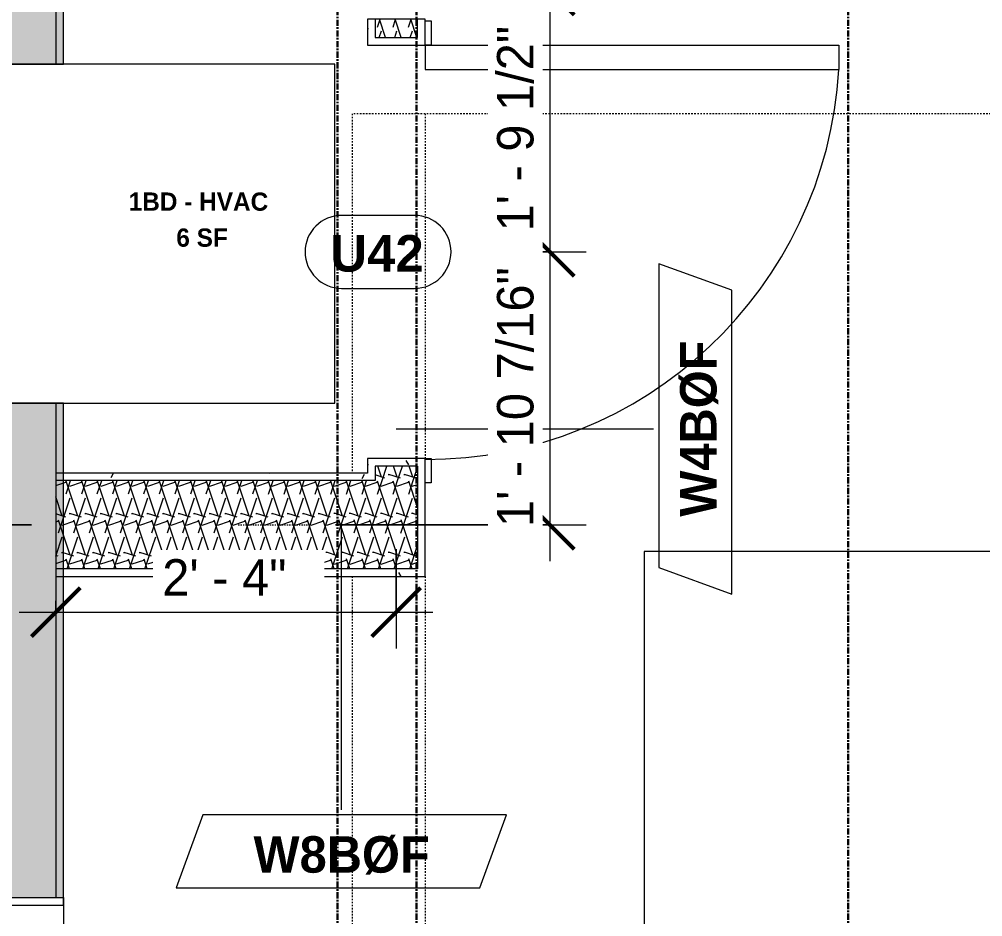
# Model space of a CAD drawing. Header units: inches. Extents: x -4058 to -1781, y 9814 to 12289.
# Drawn here: x -3855.5 to -3776.3, y 10894 to 10967.8 of the extents above; entities that cross this region are included whole.
import ezdxf

# ---------------------------------------------------------------- set-up
doc = ezdxf.new("R2010")
doc.units = ezdxf.units.IN
doc.header["$MEASUREMENT"] = 0
for name, pattern in [('Dash', [0.25, 0.125, -0.125]), ('Dash 3_32_', [0.1875, 0.09375, -0.09375]), ('Grid Line 1_2__2_', [0.875, 0.5, -0.125, 0.125, -0.125])]:
    doc.linetypes.add(name, pattern=pattern)
for name, color, linetype, lineweight in [('0-1', 7, 'Continuous', 5), ('0-2', 7, 'Continuous', 9), ('A-ANNO-DIMS', 211, 'Continuous', 9), ('A-ANNO-DIMS-32', 211, 'Continuous', 9), ('A-AREA-IDEN', 2, 'Continuous', 9), ('A-DETL-1', 90, 'Dash 3_32_', 9), ('A-DETL-GENF-HDLN-1', 7, 'Dash', 9), ('A-DETL-GENF-HDLN-2', 1, 'Continuous', 18), ('A-DOOR-2', 31, 'Continuous', 9), ('A-DOOR-FRAM', 31, 'Continuous', 9), ('A-DOOR-IDEN', 31, 'Continuous', 9), ('A-GENM-1', 7, 'Continuous', 9), ('A-GLAZ', 151, 'Continuous', 18), ('A-GLAZ-1', 7, 'Continuous', 9), ('A-WALL-1', 7, 'Continuous', 9), ('A-WALL-2', 113, 'Continuous', 9), ('A-WALL-IDEN', 211, 'Continuous', 9), ('A-WALL-PATT-1', 9, 'Continuous', 9), ('I-FURN', 30, 'Continuous', 9), ('I-FURN-HDLN', 30, 'Dash', 9), ('I-WALL-3', 2, 'Continuous', 9), ('S-GRID-2', 1, 'Grid Line 1_2__2_', 30)]:
    doc.layers.add(name, color=color, linetype=linetype, lineweight=lineweight)
doc.styles.add('Arial_B', font='arialbd.ttf', dxfattribs={"height": 3})
doc.styles.add('Century Gothic', font='ufonts.com_century-gothic.ttf', dxfattribs={"height": 3})
doc.styles.add('Century Gothic_B', font='GOTHICB.TTF', dxfattribs={"height": 3})
doc.styles.add('Century Gothic_B_1', font='GOTHICB.TTF', dxfattribs={"height": 1.5})
doc.dimstyles.new('THE_DIMENSION_STRING_2', dxfattribs={"dimscale": 12, "dimtxt": 3.132505, "dimasz": 0.333333, "dimexe": 0.25, "dimexo": 0.166667, "dimgap": 0.041667, "dimtad": 1, "dimdec": 4, "dimrnd": 0.0625, "dimzin": 3, "dimdsep": 46, "dimlunit": 4, "dimtxsty": 'Century Gothic', "dimblk1": 'OBLIQUE', "dimblk2": 'OBLIQUE', "dimsah": 1, "dimcen": 0.09, "dimdle": 0.25, "dimazin": 0, "dimtfac": 1, "dimtdec": 4, "dimtix": 1, "dimtmove": 0, "dimatfit": 3, "dimfxl": 1, "dimtvp": 1, "dimtfill": 1, "dimfrac": 2, "dimtolj": 1, "dimtzin": 0, "dimarcsym": 2})
doc.dimstyles.new('THE_DIMENSION_STRING_4', dxfattribs={"dimscale": 12, "dimtxt": 3.132505, "dimasz": 0.333333, "dimexe": 0.25, "dimexo": 0.166667, "dimgap": 0.041667, "dimtad": 1, "dimdec": 4, "dimrnd": 0.0625, "dimzin": 3, "dimdsep": 46, "dimlunit": 4, "dimtxsty": 'Century Gothic', "dimblk1": 'OBLIQUE', "dimblk2": 'OBLIQUE', "dimsah": 1, "dimcen": 0.09, "dimdle": 0.25, "dimazin": 0, "dimtfac": 1, "dimtdec": 4, "dimtix": 1, "dimtmove": 0, "dimatfit": 3, "dimfxl": 1, "dimtvp": 1, "dimtfill": 1, "dimfrac": 2, "dimtolj": 1, "dimtzin": 0, "dimarcsym": 2})
doc.dimstyles.new('THE_DIMENSION_STRING_5', dxfattribs={"dimscale": 12, "dimtxt": 3.132505, "dimasz": 0.333333, "dimexe": 0.25, "dimexo": 0.166667, "dimgap": 0.041667, "dimtad": 1, "dimdec": 4, "dimrnd": 0.0625, "dimzin": 3, "dimdsep": 46, "dimlunit": 4, "dimtxsty": 'Century Gothic', "dimblk1": 'OBLIQUE', "dimblk2": 'OBLIQUE', "dimsah": 1, "dimcen": 0.09, "dimdle": 0.25, "dimazin": 0, "dimtfac": 1, "dimtdec": 4, "dimtix": 1, "dimtmove": 0, "dimatfit": 3, "dimfxl": 1, "dimtvp": 1, "dimtfill": 1, "dimfrac": 2, "dimtolj": 1, "dimtzin": 0, "dimarcsym": 2})
doc.dimstyles.new('THE_DIMENSION_STRING_6', dxfattribs={"dimscale": 12, "dimtxt": 3.132505, "dimasz": 0.333333, "dimexe": 0.25, "dimexo": 0.166667, "dimgap": 0.041667, "dimtad": 1, "dimdec": 4, "dimrnd": 0.0625, "dimzin": 3, "dimdsep": 46, "dimlunit": 4, "dimtxsty": 'Century Gothic', "dimblk1": 'OBLIQUE', "dimblk2": 'OBLIQUE', "dimsah": 1, "dimcen": 0.09, "dimdle": 0.25, "dimazin": 0, "dimtfac": 1, "dimtdec": 4, "dimtix": 1, "dimtmove": 0, "dimatfit": 3, "dimfxl": 1, "dimtvp": 1, "dimtfill": 1, "dimfrac": 2, "dimtolj": 1, "dimtzin": 0, "dimarcsym": 2})
pattern_1 = [(0, (0, 0), (10.24, 2.56), [0.422, -7.258, 0.422, -7.258, -40.96]), (0, (0, 0), (10.24, 2.56), [-15.36, 0.422, -14.938, 0.422, -7.258, -17.92]), (0, (0, 0), (10.24, 2.56), [-38.4, 0.422, -4.698, 0.422, -12.378]), (120, (3.84, 1.28), (-7.33702503, 7.58810013), [0.422, -7.258, 0.422, -7.258, -40.96]), (120, (3.84, 1.28), (-7.33702503, 7.58810013), [-15.36, 0.422, -14.938, 0.422, -7.258, -17.92]), (120, (3.84, 1.28), (-7.33702503, 7.58810013), [-38.4, 0.422, -4.698, 0.422, -12.378]), (240, (5.12, 6.4), (-2.90297497, -10.14810013), [0.422, -7.258, 0.422, -7.258, -40.96]), (240, (5.12, 6.4), (-2.90297497, -10.14810013), [-15.36, 0.422, -14.938, 0.422, -7.258, -17.92]), (240, (5.12, 6.4), (-2.90297497, -10.14810013), [-38.4, 0.422, -4.698, 0.422, -12.378])]
pattern_2 = [(161.57, (0.16, 0.16), (-1.279773737, -0.000426766), [0, -9.107, 1.011, 0]), (18.43, (-0.16, 0.16), (-1.279773737, 0.000426766), [0, -9.107, 1.011, 0]), (108.43, (0.16, 0.16), (0.639452382, -3.199964008), [3.035, -7.083]), (71.57, (-0.16, 0.16), (0.639452382, 3.199964008), [3.035, -7.083])]

# ---------------------------------------------------------------- blocks, each defined once
blk = doc.blocks.new('Window-Double_Hung-Marvin-Essential - ESDH3066 - 3rd floor-3357212-UNITS PLANS - 3RD FLOOR')
at = {"layer": 'A-DETL-GENF-HDLN-1'}
blk.add_line((16.104, -4.217), (-16.504, -4.217), dxfattribs=at)
at = {"layer": 'A-DETL-GENF-HDLN-2'}
for p, q in [((-17.125, 4.187), (-17.75, 4.187)), ((-17.125, -1.156), (-17.125, 4.187)), ((17.125, 4.187), (17.75, 4.187)), ((17.125, 4.187), (17.125, -1.156)), ((-16.719, -1.188), (-17.75, -1.188)), ((-17.75, -4.281), (-17.75, -1.188)), ((-16.719, -3.773), (-16.719, -1.188)), ((-16.563, -1.531), (-15.342, -1.531)), ((-16.563, -1.531), (-16.563, -2.469)), ((-15.342, -1.531), (-15.281, -1.592)), ((15.342, -1.531), (15.281, -1.592)), ((16.562, -1.531), (15.342, -1.531)), ((16.562, -1.531), (16.562, -2.469)), ((16.719, -3.773), (16.719, -1.188)), ((16.719, -1.188), (17.75, -1.188)), ((17.75, -4.281), (17.75, -1.188)), ((-15.281, -1.649), (-15.937, -1.649)), ((-15.937, -1.649), (-15.937, -2.367)), ((-15.937, -2.367), (-15.281, -2.367)), ((-15.843, -1.665), (-15.843, -2.353)), ((-15.54, -1.791), (-15.54, -2.228)), ((-15.281, -1.592), (-15.281, -1.649)), ((-15.281, -2.367), (-15.281, -2.408)), ((15.281, -1.592), (15.281, -1.649)), ((15.281, -1.649), (15.937, -1.649)), ((15.281, -2.367), (15.281, -2.408)), ((15.937, -2.367), (15.281, -2.367)), ((15.54, -1.791), (15.54, -2.228)), ((15.843, -1.665), (15.843, -2.353)), ((15.937, -1.649), (15.937, -2.367)), ((-17.9, -3.188), (-17.9, -3.078)), ((-17.9, -3.078), (-17.75, -3.078)), ((-15.342, -2.469), (-16.563, -2.469)), ((-16.563, -2.75), (-15.342, -2.75)), ((-16.563, -2.75), (-16.563, -3.688)), ((-15.281, -2.867), (-15.937, -2.867)), ((-15.937, -2.867), (-15.937, -3.586)), ((-15.843, -2.883), (-15.843, -3.572)), ((-15.54, -3.01), (-15.54, -3.447)), ((-15.342, -2.469), (-15.281, -2.408)), ((-15.342, -2.75), (-15.281, -2.811)), ((-15.281, -2.811), (-15.281, -2.867)), ((15.342, -2.469), (15.281, -2.408)), ((15.342, -2.75), (15.281, -2.811)), ((15.281, -2.811), (15.281, -2.867)), ((15.281, -2.867), (15.937, -2.867)), ((15.342, -2.469), (16.562, -2.469)), ((16.562, -2.75), (15.342, -2.75)), ((15.54, -3.01), (15.54, -3.447)), ((15.843, -2.883), (15.843, -3.572)), ((15.937, -2.867), (15.937, -3.586)), ((16.562, -2.75), (16.562, -3.688)), ((17.9, -3.078), (17.75, -3.078)), ((17.9, -3.188), (17.9, -3.078)), ((-19.25, -3.233), (-19.25, -3.188)), ((-19.25, -3.188), (-17.9, -3.188)), ((-17.75, -3.233), (-19.25, -3.233)), ((-17.083, -3.873), (-17.162, -4.281)), ((-17.083, -3.873), (-16.194, -3.873)), ((-16.855, -4.248), (-16.855, -3.873)), ((-16.375, -3.773), (-16.719, -3.773)), ((-15.342, -3.688), (-16.563, -3.688)), ((-16.375, -3.873), (-16.375, -3.773)), ((-16.194, -3.873), (-16.194, -3.966)), ((-15.937, -3.586), (-15.281, -3.586)), ((-15.342, -3.688), (-15.281, -3.627)), ((-15.281, -3.586), (-15.281, -3.627)), ((15.281, -3.586), (15.281, -3.627)), ((15.937, -3.586), (15.281, -3.586)), ((15.342, -3.688), (15.281, -3.627)), ((15.342, -3.688), (16.562, -3.688)), ((17.083, -3.873), (16.194, -3.873)), ((16.194, -3.873), (16.194, -3.966)), ((16.375, -3.873), (16.375, -3.773)), ((16.375, -3.773), (16.719, -3.773)), ((16.855, -4.248), (16.855, -3.873)), ((17.083, -3.873), (17.162, -4.281)), ((17.75, -3.233), (19.25, -3.233)), ((19.25, -3.188), (17.9, -3.188)), ((19.25, -3.233), (19.25, -3.188)), ((-17.75, -4.281), (-17.162, -4.281)), ((-16.298, -4.248), (-16.855, -4.248)), ((-16.176, -4.015), (-16.298, -4.015)), ((-16.298, -4.015), (-16.298, -4.248)), ((-16.194, -3.966), (-16.104, -3.966)), ((-16.176, -4.217), (-16.176, -4.015)), ((-16.176, -4.217), (-16.104, -4.217)), ((-16.104, -3.966), (-16.104, -4.217)), ((16.194, -3.966), (16.104, -3.966)), ((16.104, -3.966), (16.104, -4.217)), ((16.176, -4.217), (16.104, -4.217)), ((16.176, -4.217), (16.176, -4.015)), ((16.176, -4.015), (16.298, -4.015)), ((16.298, -4.015), (16.298, -4.248)), ((16.298, -4.248), (16.855, -4.248)), ((17.75, -4.281), (17.162, -4.281))]:
    blk.add_line(p, q, dxfattribs=at)
at = {"layer": 'A-GLAZ'}
for p, q in [((15.843, -1.665), (-15.843, -1.665)), ((15.843, -1.791), (-15.843, -1.791)), ((15.843, -2.228), (-15.843, -2.228)), ((15.843, -2.353), (-15.843, -2.353)), ((15.843, -2.883), (-15.843, -2.883)), ((15.843, -3.01), (-15.843, -3.01)), ((15.843, -3.447), (-15.843, -3.447)), ((15.843, -3.572), (-15.843, -3.572))]:
    blk.add_line(p, q, dxfattribs=at)
at = {"layer": 'A-GLAZ-1'}
for p, q in [((-17.75, 4.187), (17.75, 4.187)), ((-17.75, -1.156), (-17.75, 4.187)), ((17.75, 4.187), (17.75, -1.156)), ((-17.75, -1.188), (17.75, -1.188)), ((-17.75, -4.281), (-17.75, -1.188)), ((17.75, -1.188), (17.75, -4.281)), ((17.75, -4.281), (-17.75, -4.281)), ((17.75, -4.187), (20.398, -4.187)), ((20.398, -4.25), (17.75, -4.25)), ((20.398, -4.187), (20.398, -4.25))]:
    blk.add_line(p, q, dxfattribs=at)
blk = doc.blocks.new('V-Series_EWC4_SPVU_RFA_2015 - 2ND AND 3RD FLOOR-2226480-UNITS PLANS - 3RD FLOOR')
at = {"layer": 'A-GENM-1'}
for p, q in [((-3829.536, 11738.589), (-3858.974, 11738.589)), ((-3858.974, 11738.589), (-3858.974, 11738.152)), ((-3829.536, 11710.714), (-3829.536, 11738.589)), ((-3858.974, 11735.355), (-3858.974, 11738.152)), ((-3858.974, 11738.152), (-3857.974, 11738.152)), ((-3857.974, 11738.152), (-3857.974, 11735.355)), ((-3857.974, 11735.355), (-3858.974, 11735.355)), ((-3858.974, 11735.355), (-3858.974, 11734.855)), ((-3858.974, 11731.871), (-3858.974, 11734.855)), ((-3858.974, 11734.855), (-3857.974, 11734.855)), ((-3857.974, 11734.855), (-3857.974, 11731.871)), ((-3857.974, 11731.871), (-3858.974, 11731.871)), ((-3858.974, 11731.871), (-3858.974, 11731.371)), ((-3858.974, 11728.386), (-3858.974, 11731.371)), ((-3858.974, 11731.371), (-3857.974, 11731.371)), ((-3857.974, 11731.371), (-3857.974, 11728.386)), ((-3857.974, 11728.386), (-3858.974, 11728.386)), ((-3858.974, 11728.386), (-3858.974, 11727.886)), ((-3858.974, 11724.902), (-3858.974, 11727.886)), ((-3858.974, 11727.886), (-3857.974, 11727.886)), ((-3857.974, 11727.886), (-3857.974, 11724.902)), ((-3857.974, 11724.902), (-3858.974, 11724.902)), ((-3858.974, 11724.902), (-3858.974, 11724.402)), ((-3858.974, 11721.418), (-3858.974, 11724.402)), ((-3858.974, 11724.402), (-3857.974, 11724.402)), ((-3857.974, 11724.402), (-3857.974, 11721.418)), ((-3857.974, 11721.418), (-3858.974, 11721.418)), ((-3858.974, 11721.418), (-3858.974, 11720.918)), ((-3858.974, 11717.933), (-3858.974, 11720.918)), ((-3858.974, 11720.918), (-3857.974, 11720.918)), ((-3857.974, 11720.918), (-3857.974, 11717.933)), ((-3857.974, 11717.933), (-3858.974, 11717.933)), ((-3858.974, 11717.933), (-3858.974, 11717.433)), ((-3858.974, 11714.449), (-3858.974, 11717.433)), ((-3858.974, 11717.433), (-3857.974, 11717.433)), ((-3857.974, 11717.433), (-3857.974, 11714.449)), ((-3857.974, 11714.449), (-3858.974, 11714.449)), ((-3858.974, 11714.449), (-3858.974, 11713.949)), ((-3858.974, 11711.152), (-3858.974, 11713.949)), ((-3858.974, 11713.949), (-3857.974, 11713.949)), ((-3857.974, 11713.949), (-3857.974, 11711.152)), ((-3857.974, 11711.152), (-3858.974, 11711.152)), ((-3858.974, 11711.152), (-3858.974, 11710.714)), ((-3858.974, 11710.714), (-3829.536, 11710.714))]:
    blk.add_line(p, q, dxfattribs=at)
blk = doc.blocks.new('CTR - 1st Phase - Shell_rvt-1-UNITS PLANS - 3RD FLOOR')
at = {"layer": 'A-WALL-PATT-1'}
h = blk.add_hatch(dxfattribs=at)
h.set_pattern_fill('FP_5', color=256, style=0, pattern_type=2)
h.set_pattern_definition(pattern_2)
h.paths.add_polyline_path([(-3857.974, 9982.939), (-3852.474, 9982.939), (-3852.474, 10015.238), (-3857.974, 10015.238), (-3857.974, 9995.911)], flags=0)
h.paths.add_polyline_path([(-3852.474, 10050.738), (-3852.474, 10051.241), (-3857.974, 10051.241), (-3857.974, 10050.738), (-3857.192, 10050.738)], flags=0)
h.paths.add_polyline_path([(-3857.224, 10086.741), (-3852.474, 10086.741), (-3852.474, 10132.902), (-3857.974, 10132.902), (-3857.974, 10086.741)], flags=0)
h.paths.add_polyline_path([(-3852.474, 10204.402), (-3852.474, 10284.102), (-3857.974, 10284.102), (-3857.974, 10204.402), (-3855.817, 10204.402)], flags=0)
h.paths.add_polyline_path([(-3857.974, 10319.602), (-3852.474, 10319.602), (-3852.474, 10360.714), (-3857.974, 10360.714), (-3857.974, 10332.637)], flags=0)
h.paths.add_polyline_path([(-3852.474, 10388.589), (-3852.474, 10437.638), (-3857.974, 10437.638), (-3857.974, 10388.589)], flags=0)
h.paths.add_polyline_path([(-3857.192, 10473.138), (-3852.474, 10473.138), (-3852.474, 10473.641), (-3857.974, 10473.641), (-3857.974, 10473.138), (-3857.224, 10473.138)], flags=0)
h.paths.add_polyline_path([(-3857.224, 10509.141), (-3852.474, 10509.141), (-3852.474, 10591.302), (-3857.974, 10591.302), (-3857.974, 10509.141)], flags=0)
h.paths.add_polyline_path([(-3857.224, 10626.802), (-3852.474, 10626.802), (-3852.474, 10632.102), (-3857.974, 10632.102), (-3857.974, 10626.802)], flags=0)
h.paths.add_polyline_path([(-3855.817, 10703.602), (-3852.474, 10703.602), (-3852.474, 10712.252), (-3857.974, 10712.252), (-3857.974, 10703.602), (-3855.849, 10703.602)], flags=0)
h.paths.add_polyline_path([(-3855.131, 10740.127), (-3852.474, 10740.127), (-3852.474, 10783.302), (-3857.974, 10783.302), (-3857.974, 10740.127)], flags=0)
h.paths.add_polyline_path([(-3857.974, 10818.802), (-3852.474, 10818.802), (-3852.474, 10860.102), (-3857.974, 10860.102), (-3857.974, 10819.019)], flags=0)
h.paths.add_polyline_path([(-3857.224, 10895.602), (-3852.474, 10895.602), (-3852.474, 10936.252), (-3857.974, 10936.252), (-3857.974, 10895.602)], flags=0)
h.paths.add_polyline_path([(-3857.974, 10964.127), (-3852.474, 10964.127), (-3852.474, 11011.177), (-3857.974, 11011.177), (-3857.974, 10968.675)], flags=0)
h.paths.add_polyline_path([(-3857.974, 11082.677), (-3852.474, 11082.677), (-3852.474, 11164.777), (-3857.974, 11164.777), (-3857.974, 11090.271)], flags=0)
h.paths.add_polyline_path([(-3857.224, 11200.277), (-3852.474, 11200.277), (-3852.474, 11243.252), (-3857.974, 11243.252), (-3857.974, 11200.277)], flags=0)
h.paths.add_polyline_path([(-3852.474, 11271.127), (-3852.474, 11279.977), (-3857.974, 11279.977), (-3857.974, 11271.127), (-3857.192, 11271.127)], flags=0)
h.paths.add_polyline_path([(-3857.974, 11315.477), (-3852.474, 11315.477), (-3852.474, 11356.777), (-3857.974, 11356.777), (-3857.974, 11342.815)], flags=0)
h.paths.add_polyline_path([(-3852.474, 11392.277), (-3852.474, 11587.177), (-3857.974, 11587.177), (-3857.974, 11392.277), (-3857.192, 11392.277)], flags=0)
h.paths.add_polyline_path([(-3857.974, 11658.677), (-3852.474, 11658.677), (-3852.474, 11710.714), (-3857.974, 11710.714), (-3857.974, 11660.834)], flags=0)
h.paths.add_polyline_path([(-3857.974, 11738.589), (-3852.474, 11738.589), (-3852.474, 11779.177), (-3857.974, 11779.177), (-3857.974, 11754.369)], flags=0)
h.paths.add_polyline_path([(-3857.974, 11814.677), (-3852.474, 11814.677), (-3852.474, 11896.838), (-3857.974, 11896.838)], flags=0)
h.paths.add_polyline_path([(-3857.974, 11932.338), (-3852.474, 11932.338), (-3852.474, 11932.841), (-3857.974, 11932.841)], flags=0)
h.paths.add_polyline_path([(-3852.474, 11968.341), (-3852.474, 12012.038), (-3857.974, 12012.038), (-3857.974, 11968.341), (-3857.192, 11968.341)], flags=0)
h.paths.add_polyline_path([(-3852.474, 12047.538), (-3852.474, 12048.041), (-3857.974, 12048.041), (-3857.974, 12047.538), (-3857.192, 12047.538)], flags=0)
h.paths.add_polyline_path([(-3852.474, 12083.541), (-3852.474, 12110.339), (-3857.974, 12110.339), (-3857.974, 12083.541), (-3857.192, 12083.541)], flags=0)
h = blk.add_hatch(dxfattribs=at)
h.set_pattern_fill('FP_1', color=256, style=0, pattern_type=2)
h.set_pattern_definition(pattern_1)
h.paths.add_polyline_path([(-3851.849, 9988.439), (-3851.849, 10015.238), (-3852.474, 10015.238), (-3852.474, 9988.439)], flags=0)
h.paths.add_polyline_path([(-3852.474, 10050.738), (-3851.849, 10050.738), (-3851.849, 10051.241), (-3852.474, 10051.241)], flags=0)
h.paths.add_polyline_path([(-3852.474, 10086.741), (-3851.849, 10086.741), (-3851.849, 10132.902), (-3852.474, 10132.902), (-3852.474, 10108.153)], flags=0)
h.paths.add_polyline_path([(-3851.849, 10204.402), (-3851.849, 10284.102), (-3852.474, 10284.102), (-3852.474, 10204.402)], flags=0)
h.paths.add_polyline_path([(-3851.849, 10319.602), (-3851.849, 10360.714), (-3852.474, 10360.714), (-3852.474, 10319.602)], flags=0)
h.paths.add_polyline_path([(-3852.474, 10388.589), (-3851.849, 10388.589), (-3851.849, 10437.638), (-3852.474, 10437.638), (-3852.474, 10388.758)], flags=0)
h.paths.add_polyline_path([(-3852.474, 10473.138), (-3851.849, 10473.138), (-3851.849, 10473.641), (-3852.474, 10473.641)], flags=0)
h.paths.add_polyline_path([(-3852.474, 10509.141), (-3851.849, 10509.141), (-3851.849, 10591.302), (-3852.474, 10591.302), (-3852.474, 10519.707)], flags=0)
h.paths.add_polyline_path([(-3851.849, 10626.802), (-3851.849, 10632.102), (-3852.474, 10632.102), (-3852.474, 10626.802)], flags=0)
h.paths.add_polyline_path([(-3852.474, 10703.602), (-3851.849, 10703.602), (-3851.849, 10712.252), (-3852.474, 10712.252), (-3852.474, 10706.777)], flags=0)
h.paths.add_polyline_path([(-3851.849, 10740.127), (-3851.849, 10783.302), (-3852.474, 10783.302), (-3852.474, 10740.127)], flags=0)
h.paths.add_polyline_path([(-3852.474, 10818.802), (-3851.849, 10818.802), (-3851.849, 10860.102), (-3852.474, 10860.102), (-3852.474, 10819.019)], flags=0)
h.paths.add_polyline_path([(-3852.474, 10895.602), (-3851.849, 10895.602), (-3851.849, 10936.252), (-3852.474, 10936.252), (-3852.474, 10931.261)], flags=0)
h.paths.add_polyline_path([(-3852.474, 10964.127), (-3851.849, 10964.127), (-3851.849, 11011.177), (-3852.474, 11011.177), (-3852.474, 10968.675)], flags=0)
h.paths.add_polyline_path([(-3852.474, 11082.677), (-3851.849, 11082.677), (-3851.849, 11164.777), (-3852.474, 11164.777), (-3852.474, 11099.624)], flags=0)
h.paths.add_polyline_path([(-3852.474, 11200.277), (-3851.849, 11200.277), (-3851.849, 11243.252), (-3852.474, 11243.252), (-3852.474, 11230.573)], flags=0)
h.paths.add_polyline_path([(-3852.474, 11271.127), (-3851.849, 11271.127), (-3851.849, 11279.977), (-3852.474, 11279.977)], flags=0)
h.paths.add_polyline_path([(-3852.474, 11315.477), (-3851.849, 11315.477), (-3851.849, 11356.777), (-3852.474, 11356.777), (-3852.474, 11342.815)], flags=0)
h.paths.add_polyline_path([(-3852.474, 11392.277), (-3851.849, 11392.277), (-3851.849, 11587.177), (-3852.474, 11587.177), (-3852.474, 11417.643)], flags=0)
h.paths.add_polyline_path([(-3851.849, 11658.677), (-3851.849, 11710.714), (-3852.474, 11710.714), (-3852.474, 11658.677)], flags=0)
h.paths.add_polyline_path([(-3851.849, 11738.589), (-3851.849, 11779.177), (-3852.474, 11779.177), (-3852.474, 11738.589)], flags=0)
h.paths.add_polyline_path([(-3852.474, 11814.677), (-3851.849, 11814.677), (-3851.849, 11896.838), (-3852.474, 11896.838)], flags=0)
h.paths.add_polyline_path([(-3851.849, 11932.338), (-3851.849, 11932.841), (-3852.474, 11932.841), (-3852.474, 11932.338)], flags=0)
h.paths.add_polyline_path([(-3851.849, 11968.341), (-3851.849, 12012.038), (-3852.474, 12012.038), (-3852.474, 11968.341)], flags=0)
h.paths.add_polyline_path([(-3852.474, 12047.538), (-3851.849, 12047.538), (-3851.849, 12048.041), (-3852.474, 12048.041)], flags=0)
h.paths.add_polyline_path([(-3851.849, 12083.541), (-3851.849, 12109.714), (-3852.474, 12109.714), (-3852.474, 12083.541)], flags=0)
at = {"layer": 'A-WALL-1'}
for p, q in [((-3852.474, 11011.177), (-3852.474, 10964.127)), ((-3851.849, 10964.127), (-3851.849, 11011.177)), ((-3858.474, 10964.127), (-3851.849, 10964.127)), ((-3851.849, 10936.252), (-3858.474, 10936.252)), ((-3852.474, 10936.252), (-3852.474, 10895.602)), ((-3851.849, 10895.602), (-3851.849, 10936.252))]:
    blk.add_line(p, q, dxfattribs=at)
at = {"layer": '0-2'}
blk.add_blockref('V-Series_EWC4_SPVU_RFA_2015 - 2ND AND 3RD FLOOR-2226480-UNITS PLANS - 3RD FLOOR', (0, -774.463), dxfattribs=at)
at = {"layer": '0-2', "rotation": 269.9999999999999}
blk.add_blockref('Window-Double_Hung-Marvin-Essential - ESDH3066 - 3rd floor-3357212-UNITS PLANS - 3RD FLOOR', (-3856.036, 10877.852), dxfattribs=at)
blk = doc.blocks.new('CTR - 1st Phase - Structure_rvt-1-UNITS PLANS - 3RD FLOOR')
at = {"layer": 'S-GRID-2'}
for p, q in [((-3829.324, 9814.027), (-3829.324, 12247.501)), ((-3822.824, 9814.027), (-3822.824, 12247.501)), ((-3787.324, 9814.027), (-3787.324, 12247.501))]:
    blk.add_line(p, q, dxfattribs=at)
blk = doc.blocks.new('Bed-Standard - King 78_ x 80_-V43-UNITS PLANS - 3RD FLOOR')
at = {"layer": 'I-FURN'}
for p, q in [((49.689, -41.795), (49.689, 38.205)), ((-28.311, -41.795), (49.689, -41.795))]:
    blk.add_line(p, q, dxfattribs=at)
at = {"layer": 'I-FURN-HDLN'}
for p, q in [((67.689, -39.752), (67.689, 38.205)), ((73.689, -39.752), (73.689, 38.205)), ((73.689, -77.795), (73.689, -48.252)), ((67.689, -77.795), (67.689, -49.44)), ((-64.311, -77.795), (73.689, -77.795))]:
    blk.add_line(p, q, dxfattribs=at)
blk = doc.blocks.new('SWING - SINGLE - FLUSH - SWING - 34_ x 80_ - WITH ACOUSTICAL SEAL-3983856-UNITS PLANS - 3RD FLOOR')
at = {"layer": 'A-DOOR-2'}
for p, q in [((15, -2.375), (15, -36.383)), ((17, -2.375), (15, -2.375)), ((17, -2.375), (17, -36.383)), ((17, -36.383), (15, -36.383))]:
    blk.add_line(p, q, dxfattribs=at)
blk.add_arc((17, -2.375), 34.067, 180, 266.63431, dxfattribs=at)
at = {"layer": 'A-DOOR-FRAM'}
for p, q in [((-19, -2.375), (-17, -2.375)), ((-19, -2.875), (-19, -2.375)), ((-17, -2.375), (-17, -2.875)), ((17, -2.375), (19, -2.375)), ((17, -2.875), (17, -2.375)), ((19, -2.375), (19, -2.875)), ((-17, -2.875), (-19, -2.875)), ((19, -2.875), (17, -2.875))]:
    blk.add_line(p, q, dxfattribs=at)
blk = doc.blocks.new('DIMBLOCK346-UNITS PLANS - 3RD FLOOR')
at = {"layer": 'A-ANNO-DIMS-32'}
for p, q in [((-3824.474, 10924.252), (-3824.474, 10916.074)), ((-3824.474, 10919.074), (-3824.474, 10924.252)), ((-3852.474, 10920.002), (-3852.474, 10916.074)), ((-3852.474, 10919.074), (-3852.474, 10920.002)), ((-3855.474, 10919.074), (-3821.474, 10919.074))]:
    blk.add_line(p, q, dxfattribs=at)
at = {"layer": 'A-ANNO-DIMS-32', "lineweight": 50}
for p, q in [((-3852.474, 10919.074), (-3850.474, 10921.074)), ((-3824.474, 10919.074), (-3822.474, 10921.074)), ((-3852.474, 10919.074), (-3854.474, 10917.074)), ((-3824.474, 10919.074), (-3826.474, 10917.074))]:
    blk.add_line(p, q, dxfattribs=at)
at = {"layer": 'A-ANNO-DIMS-32', "color": 0, "insert": (-3843.719, 10923.419), "char_height": 3, "width": 12.58969, "attachment_point": 1, "line_spacing_factor": 0.984502, "style": 'Century Gothic', "bg_fill": 3, "box_fill_scale": 1.25, "bg_fill_color": 256, "bg_fill_true_color": 13158600, "bg_fill_transparency": 0}
blk.add_mtext('2\' - 4"', dxfattribs=at)
blk = doc.blocks.new('_Oblique')
at = {"color": 0, "linetype": 'ByBlock', "lineweight": -2}
blk.add_line((-0.5, -0.5), (0.5, 0.5), dxfattribs=at)
blk = doc.blocks.new('Wall Tag - Arch Wall-3956453-UNITS PLANS - 3RD FLOOR')
at = {"layer": 'A-WALL-IDEN'}
for p, q in [((-0.3561, 0.0937), (-0.4244, -0.0937)), ((0.4244, 0.0937), (-0.3561, 0.0937)), ((0.3561, -0.0937), (0.4244, 0.0937)), ((-0.4244, -0.0937), (0.3561, -0.0937))]:
    blk.add_line(p, q, dxfattribs=at)
blk = doc.blocks.new('Door Tag - Type Mark-2601225-UNITS PLANS - 3RD FLOOR')
at = {"layer": 'A-DOOR-IDEN'}
for p, q in [((0.09375, 0.09375), (-0.09375, 0.09375)), ((-0.09375, -0.09375), (0.09375, -0.09375))]:
    blk.add_line(p, q, dxfattribs=at)
for centre, start, end in [((-0.09375, 0), 90, 270), ((0.09375, 0), 270, 90)]:
    blk.add_arc(centre, 0.09375, start, end, dxfattribs=at)
blk = doc.blocks.new('DIMBLOCK859-UNITS PLANS - 3RD FLOOR')
at = {"layer": 'A-ANNO-DIMS-32'}
for p, q in [((-3811.852, 10973.189), (-3811.852, 10948.689)), ((-3817.474, 10970.189), (-3808.852, 10970.189)), ((-3811.852, 10970.189), (-3817.474, 10970.189)), ((-3813.474, 10948.689), (-3808.852, 10948.689)), ((-3811.852, 10948.689), (-3813.474, 10948.689))]:
    blk.add_line(p, q, dxfattribs=at)
at = {"layer": 'A-ANNO-DIMS-32', "lineweight": 50}
for p, q in [((-3811.852, 10970.189), (-3813.852, 10972.189)), ((-3811.852, 10970.189), (-3809.852, 10968.189)), ((-3811.852, 10948.689), (-3813.852, 10950.689)), ((-3811.852, 10948.689), (-3809.852, 10946.689))]:
    blk.add_line(p, q, dxfattribs=at)
at = {"layer": 'A-ANNO-DIMS-32', "color": 0, "insert": (-3816.197, 10950.365), "char_height": 3, "width": 21.77837, "attachment_point": 1, "rotation": 90, "line_spacing_factor": 0.984502, "style": 'Century Gothic', "bg_fill": 3, "box_fill_scale": 1.25, "bg_fill_color": 256, "bg_fill_true_color": 13158600, "bg_fill_transparency": 0}
blk.add_mtext('1\' - 9 1/2"', dxfattribs=at)
blk = doc.blocks.new('DIMBLOCK860-UNITS PLANS - 3RD FLOOR')
at = {"layer": 'A-ANNO-DIMS-32', "lineweight": 50}
for p, q in [((-3811.852, 10948.689), (-3813.852, 10950.689)), ((-3811.852, 10948.689), (-3809.852, 10946.689)), ((-3811.852, 10926.252), (-3813.852, 10928.252)), ((-3811.852, 10926.252), (-3809.852, 10924.252))]:
    blk.add_line(p, q, dxfattribs=at)
at = {"layer": 'A-ANNO-DIMS-32'}
for p, q in [((-3813.474, 10948.689), (-3808.852, 10948.689)), ((-3811.852, 10948.689), (-3813.474, 10948.689)), ((-3811.852, 10948.689), (-3811.852, 10923.252)), ((-3829.474, 10926.252), (-3808.852, 10926.252)), ((-3811.852, 10926.252), (-3829.474, 10926.252))]:
    blk.add_line(p, q, dxfattribs=at)
at = {"layer": 'A-ANNO-DIMS-32', "color": 0, "insert": (-3816.197, 10926.059), "char_height": 3, "width": 27.38704, "attachment_point": 1, "rotation": 90, "line_spacing_factor": 0.984502, "style": 'Century Gothic', "bg_fill": 3, "box_fill_scale": 1.25, "bg_fill_color": 256, "bg_fill_true_color": 13158600, "bg_fill_transparency": 0}
blk.add_mtext('1\' - 10 7/16"', dxfattribs=at)
blk = doc.blocks.new('DIMBLOCK1272-UNITS PLANS - 3RD FLOOR')
at = {"layer": 'A-ANNO-DIMS-32', "lineweight": 50}
for p, q in [((-3915.757, 11124.002), (-3917.757, 11126.002)), ((-3915.757, 11124.002), (-3913.757, 11122.002)), ((-3915.757, 10841.502), (-3917.757, 10843.502)), ((-3915.757, 10841.502), (-3913.757, 10839.502))]:
    blk.add_line(p, q, dxfattribs=at)
at = {"layer": 'A-ANNO-DIMS-32'}
for p, q in [((-3854.474, 11124.002), (-3918.757, 11124.002)), ((-3915.757, 10841.502), (-3915.757, 11124.002)), ((-3915.757, 11124.002), (-3854.474, 11124.002)), ((-3854.474, 10841.502), (-3918.757, 10841.502)), ((-3915.757, 10841.502), (-3854.474, 10841.502))]:
    blk.add_line(p, q, dxfattribs=at)
at = {"layer": 'A-ANNO-DIMS-32', "color": 0, "insert": (-3920.102, 10972.509), "char_height": 3, "width": 24.5827, "attachment_point": 1, "rotation": 90, "line_spacing_factor": 0.984502, "style": 'Century Gothic', "bg_fill": 3, "box_fill_scale": 1.25, "bg_fill_color": 256, "bg_fill_true_color": 13158600, "bg_fill_transparency": 0}
blk.add_mtext('23\' - 6 1/2"', dxfattribs=at)
blk = doc.blocks.new('DIMBLOCK1326-UNITS PLANS - 3RD FLOOR')
at = {"layer": 'A-ANNO-DIMS-32'}
for p, q in [((-3870.833, 10975.252), (-3870.833, 10923.252)), ((-3849.474, 10972.252), (-3873.833, 10972.252)), ((-3870.833, 10972.252), (-3849.474, 10972.252)), ((-3854.474, 10926.252), (-3873.833, 10926.252)), ((-3870.833, 10926.252), (-3854.474, 10926.252))]:
    blk.add_line(p, q, dxfattribs=at)
at = {"layer": 'A-ANNO-DIMS-32', "lineweight": 50}
for p, q in [((-3870.833, 10972.252), (-3872.833, 10974.252)), ((-3870.833, 10972.252), (-3868.833, 10970.252)), ((-3870.833, 10926.252), (-3872.833, 10928.252)), ((-3870.833, 10926.252), (-3868.833, 10924.252))]:
    blk.add_line(p, q, dxfattribs=at)
at = {"layer": 'A-ANNO-DIMS-32', "color": 0, "insert": (-3875.178, 10942.838), "char_height": 3, "width": 15.39402, "attachment_point": 1, "rotation": 90, "line_spacing_factor": 0.984502, "style": 'Century Gothic', "bg_fill": 3, "box_fill_scale": 1.25, "bg_fill_color": 256, "bg_fill_true_color": 13158600, "bg_fill_transparency": 0}
blk.add_mtext('3\' - 10"', dxfattribs=at)

msp = doc.modelspace()

# ---------------------------------------------------------------- hatches: boundary and pattern name
at = {"layer": 'A-WALL-PATT-1'}
h = msp.add_hatch(dxfattribs=at)
h.set_pattern_fill('FP_1', color=256, style=0, pattern_type=2)
h.set_pattern_definition(pattern_1)
h.paths.add_polyline_path([(-3826.22374, 10930.5019), (-3826.22374, 10931.0644), (-3824.47374, 10931.0644), (-3824.47374, 10931.6894), (-3826.84874, 10931.6894), (-3826.84874, 10930.5019)], flags=0)
h.paths.add_polyline_path([(-3826.84874, 10965.6894), (-3824.47374, 10965.6894), (-3824.47374, 10966.3144), (-3826.22374, 10966.3144), (-3826.22374, 10967.8144), (-3826.84874, 10967.8144)], flags=0)
h = msp.add_hatch(dxfattribs=at)
h.set_pattern_fill('FP_5', color=256, style=0, pattern_type=2)
h.set_pattern_definition(pattern_2)
h.paths.add_polyline_path([(-3822.72374, 10929.8769), (-3822.72374, 10931.0644), (-3826.22374, 10931.0644), (-3826.22374, 10929.8769)], flags=0)
h.paths.add_polyline_path([(-3826.22374, 10966.3144), (-3822.72374, 10966.3144), (-3822.72374, 10967.8144), (-3826.22374, 10967.8144)], flags=0)
h = msp.add_hatch(dxfattribs=at)
h.set_pattern_fill('FP_1', color=256, style=0, pattern_type=2)
h.set_pattern_definition(pattern_1)
h.paths.add_polyline_path([(-3822.09874, 10922.6269), (-3822.09874, 10931.6894), (-3824.47374, 10931.6894), (-3824.47374, 10931.0644), (-3822.72374, 10931.0644), (-3822.72374, 10922.6269)], flags=0)
h.paths.add_polyline_path([(-3824.47374, 10965.6894), (-3822.09874, 10965.6894), (-3822.09874, 10967.8144), (-3822.72374, 10967.8144), (-3822.72374, 10966.3144), (-3824.47374, 10966.3144)], flags=0)
h = msp.add_hatch(dxfattribs=at)
h.set_pattern_fill('FP_1', color=256, style=0, pattern_type=2)
h.set_pattern_definition(pattern_1)
h.paths.add_polyline_path([(-3852.47374, 10929.8769), (-3826.22374, 10929.8769), (-3826.22374, 10930.5019), (-3852.47374, 10930.5019)], flags=0)
h = msp.add_hatch(dxfattribs=at)
h.set_pattern_fill('FP_5', color=256, style=0, pattern_type=2)
h.set_pattern_definition(pattern_2)
h.paths.add_polyline_path([(-3852.47374, 10922.6269), (-3822.72374, 10922.6269), (-3822.72374, 10929.8769), (-3852.47374, 10929.8769)], flags=0)
h = msp.add_hatch(dxfattribs=at)
h.set_pattern_fill('FP_1', color=256, style=0, pattern_type=2)
h.set_pattern_definition(pattern_1)
h.paths.add_polyline_path([(-3852.47374, 10922.0019), (-3822.09874, 10922.0019), (-3822.09874, 10922.6269), (-3852.47374, 10922.6269)], flags=0)

# ---------------------------------------------------------------- linework, layer by layer
at = {"layer": 'A-DETL-1'}
for p, q in [((-3815.47374, 10948.6894), (-3814.47374, 10948.6894)), ((-3837.47374, 10926.2519), (-3831.47374, 10926.2519))]:
    msp.add_line(p, q, dxfattribs=at)
at = {"layer": 'A-WALL-2'}
for p, q in [((-3822.09874, 10967.8144), (-3826.84874, 10967.8144)), ((-3826.84874, 10967.8144), (-3826.84874, 10965.6894)), ((-3826.22374, 10967.8144), (-3826.22374, 10966.3144)), ((-3822.72374, 10966.3144), (-3822.72374, 10967.8144)), ((-3822.09874, 10965.6894), (-3822.09874, 10967.8144)), ((-3826.22374, 10966.3144), (-3822.72374, 10966.3144)), ((-3826.84874, 10965.6894), (-3822.09874, 10965.6894)), ((-3822.09874, 10931.6894), (-3826.84874, 10931.6894)), ((-3826.84874, 10931.6894), (-3826.84874, 10930.5019)), ((-3822.72374, 10931.0644), (-3826.22374, 10931.0644)), ((-3826.22374, 10931.0644), (-3826.22374, 10929.8769)), ((-3822.72374, 10931.0644), (-3822.72374, 10922.6269)), ((-3822.09874, 10930.5019), (-3822.09874, 10931.6894)), ((-3826.22374, 10929.8769), (-3852.47374, 10929.8769)), ((-3822.72374, 10922.6269), (-3852.47374, 10922.6269))]:
    msp.add_line(p, q, dxfattribs=at)
at = {"layer": 'A-WALL-IDEN'}
msp.add_line((-3824.47374, 10934.13075), (-3803.31689, 10934.13075), dxfattribs=at)
at = {"layer": 'I-WALL-3'}
for p, q in [((-3826.84874, 10930.5019), (-3852.47374, 10930.5019)), ((-3852.47374, 10930.5019), (-3852.47374, 10922.0019)), ((-3822.09874, 10922.0019), (-3822.09874, 10930.5019)), ((-3852.47374, 10922.0019), (-3822.09874, 10922.0019))]:
    msp.add_line(p, q, dxfattribs=at)

# ---------------------------------------------------------------- block references
at = {"layer": '0-1'}
for name in ['CTR - 1st Phase - Shell_rvt-1-UNITS PLANS - 3RD FLOOR', 'CTR - 1st Phase - Structure_rvt-1-UNITS PLANS - 3RD FLOOR']:
    msp.add_blockref(name, (0, 0), dxfattribs=at)
at = {"layer": 'A-DOOR-2', "rotation": 90.00000000000851}
msp.add_blockref('SWING - SINGLE - FLUSH - SWING - 34_ x 80_ - WITH ACOUSTICAL SEAL-3983856-UNITS PLANS - 3RD FLOOR', (-3824.47374, 10948.6894), dxfattribs=at)
at = {"layer": 'A-DOOR-IDEN', "xscale": 31.99999999999999, "yscale": 31.99999999999999, "zscale": 31.99999999999999}
msp.add_blockref('Door Tag - Type Mark-2601225-UNITS PLANS - 3RD FLOOR', (-3825.97374, 10948.6894), dxfattribs=at)
at = {"layer": 'A-WALL-IDEN', "xscale": 31.99999999999999, "yscale": 31.99999999999999, "zscale": 31.99999999999999, "rotation": 89.99999999999991}
msp.add_blockref('Wall Tag - Arch Wall-3956453-UNITS PLANS - 3RD FLOOR', (-3799.89888, 10934.13075), dxfattribs=at)
at = {"layer": 'A-WALL-IDEN', "xscale": 31.99999999999999, "yscale": 31.99999999999999, "zscale": 31.99999999999999}
msp.add_blockref('Wall Tag - Arch Wall-3956453-UNITS PLANS - 3RD FLOOR', (-3828.99755, 10899.39297), dxfattribs=at)
at = {"layer": 'I-FURN', "rotation": 180}
msp.add_blockref('Bed-Standard - King 78_ x 80_-V43-UNITS PLANS - 3RD FLOOR', (-3754.41021, 10882.24966), dxfattribs=at)

# ---------------------------------------------------------------- texts
at = {"layer": 'A-AREA-IDEN', "char_height": 1.5, "attachment_point": 1, "style": 'Century Gothic_B_1'}
for s, insert, width in [('1BD - HVAC', (-3846.48222, 10953.57174), 13.938), ('6 SF', (-3842.56411, 10950.61004), 4.444)]:
    msp.add_mtext(s, dxfattribs=dict(at, insert=insert, width=width))
at = {"layer": 'A-DOOR-IDEN', "insert": (-3829.90562, 10950.06925), "char_height": 3, "width": 9.393, "attachment_point": 1, "style": 'Arial_B'}
msp.add_mtext('U42', dxfattribs=at)
at = {"layer": 'A-WALL-IDEN', "insert": (-3801.14641, 10926.91483), "char_height": 3, "width": 17.372, "attachment_point": 1, "rotation": 90, "style": 'Century Gothic_B'}
msp.add_mtext('W4BØF', dxfattribs=at)
at = {"layer": 'A-WALL-IDEN', "insert": (-3836.21347, 10900.6405), "char_height": 3, "width": 17.372, "attachment_point": 1, "style": 'Century Gothic_B'}
msp.add_mtext('W8BØF', dxfattribs=at)

# ---------------------------------------------------------------- next in the draw order: dimensions: what is measured, and where the dimension line sits
at = {"layer": 'A-ANNO-DIMS'}
for base, p1, p2, angle, dimstyle, override, picture, middle in [((-3811.85199, 10948.6894), (-3819.47374, 10970.1894), (-3815.47374, 10948.6894), 90, 'THE_DIMENSION_STRING_4', {"dimpost": '<>', "dimfxl": 21.868928}, 'DIMBLOCK859-UNITS PLANS - 3RD FLOOR', (-3814.09366, 10959.4394)), ((-3824.47374, 10919.07383), (-3852.47374, 10922.0019), (-3824.47374, 10926.2519), 0, 'THE_DIMENSION_STRING_2', {"dimpost": '<>', "dimfxl": 28.320708}, 'DIMBLOCK346-UNITS PLANS - 3RD FLOOR', (-3838.47374, 10921.11156))]:
    dim = msp.add_linear_dim(base=base, p1=p1, p2=p2, angle=angle, dimstyle=dimstyle, override=override, dxfattribs=at)
    dim.commit()
    dim.dimension.update_dxf_attribs({"geometry": picture, "text_midpoint": middle})

# ---------------------------------------------------------------- next in the draw order: linework, layer by layer
at = {"layer": 'A-WALL-IDEN'}
msp.add_line((-3828.99755, 10926.2519), (-3828.99755, 10902.81098), dxfattribs=at)

# ---------------------------------------------------------------- next in the draw order: dimensions: what is measured, and where the dimension line sits
at = {"layer": 'A-ANNO-DIMS'}
dim = msp.add_linear_dim(base=(-3915.75665, 11124.0019), p1=(-3852.47374, 10841.5019), p2=(-3852.47374, 11124.0019), angle=90, dimstyle='THE_DIMENSION_STRING_5', override={"dimpost": '<>', "dimfxl": 282.5}, dxfattribs=at)
dim.commit()
dim.dimension.update_dxf_attribs({"geometry": 'DIMBLOCK1272-UNITS PLANS - 3RD FLOOR', "text_midpoint": (-3917.99832, 10982.7519)})

# ---------------------------------------------------------------- next in the draw order: dimensions: what is measured, and where the dimension line sits
for base, p1, p2, dimstyle, override, picture, middle in [((-3870.83265, 10926.2519), (-3847.47374, 10972.2519), (-3852.47374, 10926.2519), 'THE_DIMENSION_STRING_6', {"dimpost": '<>', "dimfxl": 46.270941}, 'DIMBLOCK1326-UNITS PLANS - 3RD FLOOR', (-3872.90811, 10949.2519)), ((-3811.85199, 10926.2519), (-3815.47374, 10948.6894), (-3831.47374, 10926.2519), 'THE_DIMENSION_STRING_4', {"dimpost": '<>', "dimfxl": 27.557964}, 'DIMBLOCK860-UNITS PLANS - 3RD FLOOR', (-3814.09366, 10937.47065))]:
    dim = msp.add_linear_dim(base=base, p1=p1, p2=p2, angle=90, dimstyle=dimstyle, override=override, dxfattribs=at)
    dim.commit()
    dim.dimension.update_dxf_attribs({"geometry": picture, "text_midpoint": middle})

doc.saveas('drawing.dxf')
